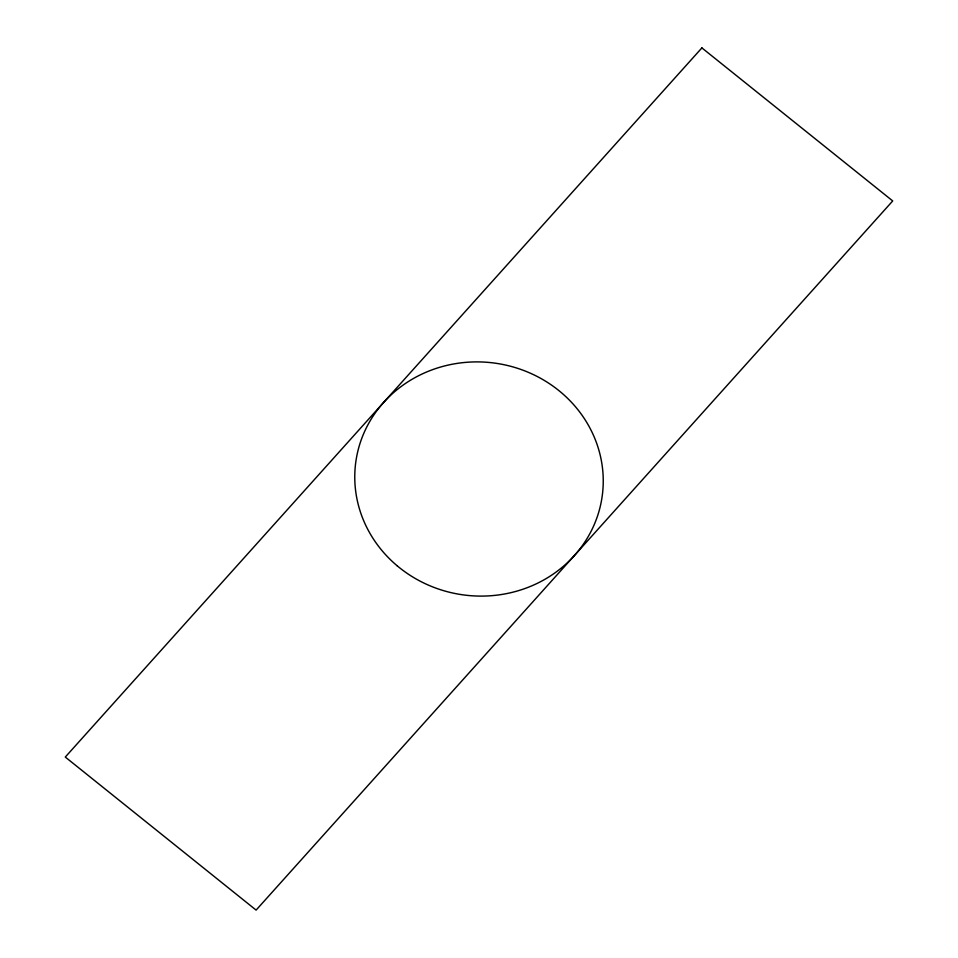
<?xml version="1.0" encoding="UTF-8"?>
<svg xmlns="http://www.w3.org/2000/svg" width="958" height="958" viewBox="0 0 958 958"><rect width="100%" height="100%" fill="white"/><g stroke="black" fill="none" stroke-linecap="round" stroke-linejoin="round"><path stroke-width="1.44" d="M701.891 47.9L65.288 757.06L256.109 910.1L892.712 200.941L701.891 47.9M397.175 565.795A124.384 116.96 8 0 0 600.882 503.68A124.384 116.96 8 0 0 438.944 367.525A124.384 116.96 8 0 0 397.175 565.795"/></g></svg>
